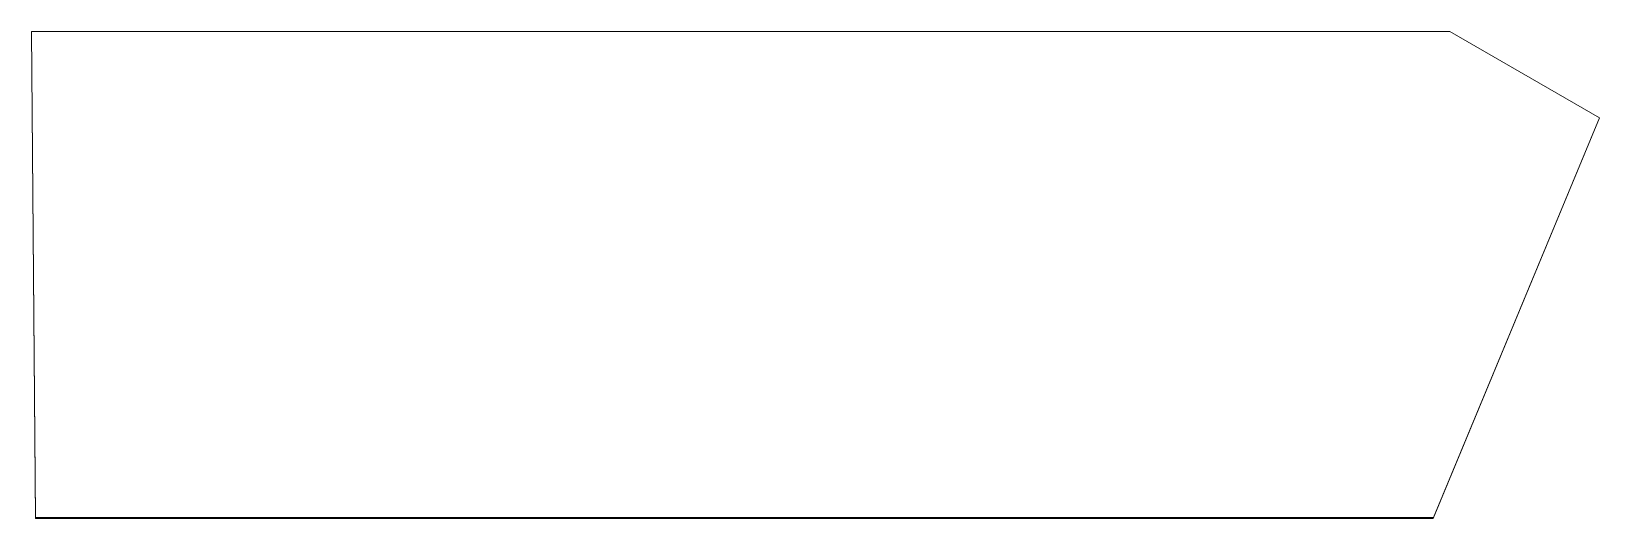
# Model space of a CAD drawing. Header units: inches. Extents: x 20273 to 45441, y -4696 to -1121.
# Drawn here: x 43715.7 to 44111.7, y -2292.9 to -2169.9 of the extents above; entities that cross this region are included whole.
import ezdxf

# ---------------------------------------------------------------- set-up
doc = ezdxf.new("R2010")
doc.units = ezdxf.units.IN
doc.header["$LTSCALE"] = 5
doc.header["$MEASUREMENT"] = 0
doc.layers.add('A-WALL', color=7, linetype='Continuous', lineweight=9)

msp = doc.modelspace()

# ---------------------------------------------------------------- linework, layer by layer
at = {"layer": 'A-WALL', "ltscale": 5}
for p, q in [((43715.69, -2169.86), (43716.73, -2292.85)), ((44073.86, -2169.86), (43715.69, -2169.86)), ((44111.67, -2191.72), (44073.86, -2169.86)), ((44069.6, -2292.85), (44111.67, -2191.72)), ((43716.73, -2292.6), (44069.7, -2292.6)), ((43716.73, -2292.85), (44069.6, -2292.85))]:
    msp.add_line(p, q, dxfattribs=at)
msp.add_lwpolyline([(44111.67, -2191.72), (44073.86, -2169.86), (43715.69, -2169.86), (43716.73, -2292.6), (44069.7, -2292.6)], close=True, dxfattribs=at)

doc.saveas('drawing.dxf')
